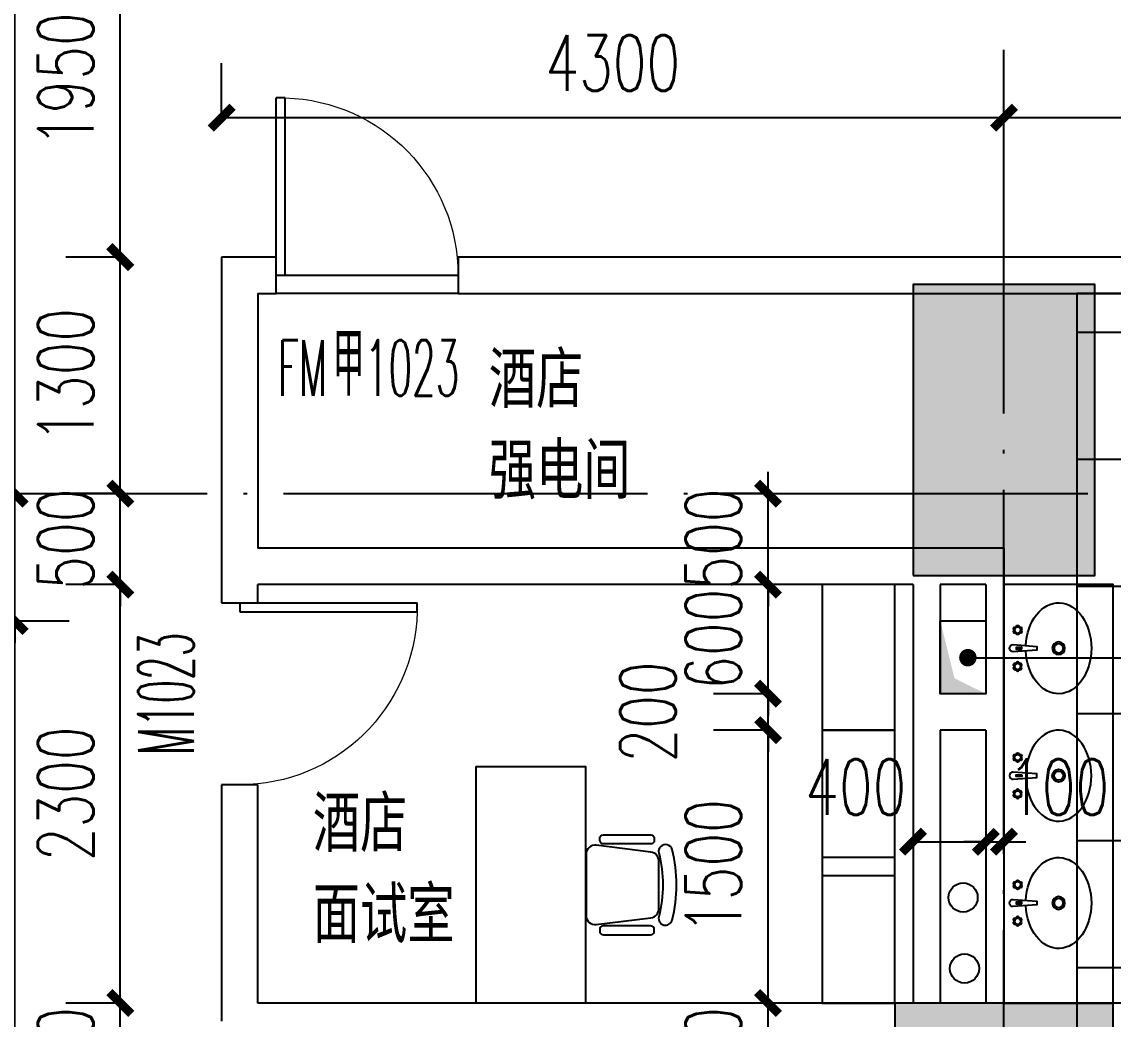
# Model space of a CAD drawing. Header units: millimetres. Extents: x 12325263 to 13848842, y -1463133 to 573208.
# Drawn here: x 12565999 to 12571997, y -888775 to -883294 of the extents above; entities that cross this region are included whole.
import ezdxf
from ezdxf.xclip import XClip

# ---------------------------------------------------------------- set-up
doc = ezdxf.new("R2010")
doc.units = ezdxf.units.MM
doc.header["$LTSCALE"] = 1000
doc.header["$XCLIPFRAME"] = 0
doc.linetypes.add('DOTE', pattern=[2.42, 2, -0.2, 0.02, -0.2])
for name, color, linetype in [('A-ANNO-DIMS', 83, 'Continuous'), ('A-ANNO-TEXT', 7, 'Continuous'), ('A-AXIS', 16, 'DOTE'), ('A-COLS', 6, 'Continuous'), ('A-WALL', 5, 'Continuous'), ('AXIS', 3, 'Continuous'), ('DOOR_FIRE', 1, 'Continuous'), ('DOOR_FIRE_TEXT', 7, 'Continuous'), ('fur202301', 252, 'Continuous'), ('PUB_DIM', 83, 'Continuous'), ('PUB_HATCH', 8, 'Continuous'), ('S-废水-LG', 40, 'Continuous'), ('S-通气-LG', 60, 'Continuous'), ('WALL', 5, 'Continuous'), ('WALL-SHATCH', 8, 'Continuous'), ('WINDOW', 4, 'Continuous'), ('WINDOW_TEXT', 7, 'Continuous'), ('公寓机动车库', 23, 'Continuous'), ('建筑-楼板开洞', 251, 'Continuous')]:
    doc.layers.add(name, color=color, linetype=linetype)
doc.styles.add('_TCH_DIM_T3', font='SIMPLEX.shx', dxfattribs={"width": 0.705882, "bigfont": 'GBCBIG.shx'})
doc.styles.add('_TCH_WINDOW', font='SIMPLEX', dxfattribs={"width": 0.7, "height": 3.5, "bigfont": 'GBCBIG'})
doc.styles.add('TITXV', font='', dxfattribs={"width": 0.7})
doc.styles.get('TITXV').set_extended_font_data('SimSun')
doc.dimstyles.new('_TCH_ARCH&&120', dxfattribs={"dimtxt": 306, "dimasz": 120, "dimexe": 300, "dimexo": 360, "dimgap": 147, "dimtad": 1, "dimdec": 0, "dimzin": 0, "dimdsep": 46, "dimtxsty": '_TCH_DIM_T3', "dimblk": 'ARCHTICK', "dimcen": 0.09, "dimclrt": 7, "dimazin": 2, "dimtfac": 1, "dimtdec": 0, "dimtix": 1, "dimtmove": 2, "dimatfit": 3, "dimfxl": 1, "dimfxlon": 1, "dimtolj": 1, "dimtzin": 0, "dimarcsym": 0})

# ---------------------------------------------------------------- blocks, each defined once
blk = doc.blocks.new('adgshg13-A$C7F010FC0')
at = {"layer": 'WALL-SHATCH'}
h = blk.add_hatch(color=256, dxfattribs=at)
h.dxf.hatch_style = 1
h.paths.add_polyline_path([(-60384.2, -16880.9), (-763.2, 197.5), (12587.6, -13153.3), (12587.6, -157996), (-162964.9, -188820.4), (-171262.4, -180522.9), (-171262.4, -31310.9), (-150707.2, -10755.7), (-131860.1, -7980.9), (-99162.4, -7980.9), (-99162.4, -4980.9), (-76620.4, -4980.9), (-70107.7, -16880.9)], flags=16)
h.paths.add_polyline_path([(-60091.2, -16380.9), (-646.9, 646.9), (12987.6, -12987.6), (12987.6, -158331.9), (-163100.6, -189250.4), (-171662.4, -180688.6), (-171662.4, -31145.2), (-150777.9, -10260.7), (-131896.7, -7480.9), (-99562.4, -7480.9), (-99562.4, -4580.9), (-76365.6, -4580.9), (-69907.5, -16380.9)])
blk = doc.blocks.new('A$C4C7A72D3')
at = {"layer": 'WALL', "color": 1}
blk.add_blockref('adgshg13-A$C7F010FC0', (210433, 205503.6), dxfattribs=at)
blk = doc.blocks.new('qlzw')
at = {"layer": 'A-AXIS'}
for p, q in [((12437966.8, 979489.8), (12437966.8, 1082089.8)), ((12404966.8, 995989.8), (12486866.8, 995989.8))]:
    blk.add_line(p, q, dxfattribs=at)
blk = doc.blocks.new('_FZH')
blk.add_lwpolyline([(-0.5, -0.5), (0.5, -0.5), (0.5, 0.5), (-0.5, 0.5)], close=True)
at = {"layer": 'PUB_HATCH'}
blk.add_solid([(-0.5, -0.5), (0.5, -0.5), (-0.5, 0.5), (0.5, 0.5)], dxfattribs=at)
blk = doc.blocks.new('asdfdsfds')
at = {"layer": 'A-COLS', "xscale": 1000, "yscale": 1600, "zscale": 1600}
blk.add_blockref('_FZH', (-32900, 350), dxfattribs=at)
at = {"layer": 'A-COLS', "xscale": 1200, "yscale": 1200, "zscale": 1200, "rotation": 270}
blk.add_blockref('_FZH', (-32900, -3400), dxfattribs=at)
blk = doc.blocks.new('A$C783A37B2')
at = {"layer": 'S-废水-LG'}
blk.add_circle((100688.4, 20111.2, 0), 80, dxfattribs=at)
at = {"layer": 'S-通气-LG'}
blk.add_circle((100680.3, 20501.2, 0), 80, dxfattribs=at)
blk = doc.blocks.new('asdgagasdgfg00-CM塔楼平面$0$洗手盆')
at = {"layer": 'fur202301'}
for points in [[(1882549.6, 311150.1), (1882559.6, 311020.1), (1882579.6, 311020.1), (1882589.6, 311150.1, 1)], [(1882461.7, 311101.4), (1882465.5, 311104.7, 0.099259), (1882473.7, 311104.7), (1882477.6, 311101.4, 0.101021), (1882486.2, 311106.4), (1882485.3, 311111.3, 0.099259), (1882489.4, 311118.4), (1882494.1, 311120.1, 0.101021), (1882494.1, 311130.1), (1882489.4, 311131.8, 0.099259), (1882485.3, 311138.9), (1882486.2, 311143.8, 0.101021), (1882477.6, 311148.8), (1882473.7, 311145.5, 0.099259), (1882465.5, 311145.5), (1882461.7, 311148.8, 0.101021), (1882453.1, 311143.8), (1882454, 311138.9, 0.099259), (1882449.9, 311131.8), (1882445.1, 311130.1, 0.101021), (1882445.1, 311120.1), (1882449.9, 311118.4, 0.099259), (1882454, 311111.3), (1882453.1, 311106.4, 0.101021)], [(1882677.6, 311101.4), (1882673.7, 311104.7, -0.099259), (1882665.5, 311104.7), (1882661.7, 311101.4, -0.101021), (1882653.1, 311106.4), (1882654, 311111.3, -0.099259), (1882649.9, 311118.4), (1882645.1, 311120.1, -0.101021), (1882645.1, 311130.1), (1882649.9, 311131.8, -0.099259), (1882654, 311138.9), (1882653.1, 311143.8, -0.101021), (1882661.7, 311148.8), (1882665.5, 311145.5, -0.099259), (1882673.7, 311145.5), (1882677.6, 311148.8, -0.101021), (1882686.2, 311143.8), (1882685.3, 311138.9, -0.099259), (1882689.4, 311131.8), (1882694.1, 311130.1, -0.101021), (1882694.1, 311120.1), (1882689.4, 311118.4, -0.099259), (1882685.3, 311111.3), (1882686.2, 311106.4, -0.101021)]]:
    blk.add_lwpolyline(points, format="xyb", close=True, dxfattribs=at)
at = {"layer": 'fur202301', "color": 8}
blk.add_lwpolyline([(1882574.1, 311102.6), (1882565.1, 311102.6), (1882565.1, 311132.6), (1882574.1, 311132.6)], close=True, dxfattribs=at)
for centre, radius in [((1882469.6, 311125.1), 16.7), ((1882669.6, 311125.1), 16.7), ((1882569.6, 310900.1), 25)]:
    blk.add_circle(centre, radius, dxfattribs=at)
at = {"layer": 'fur202301'}
blk.add_circle((1882569.6, 310900.1), 35, dxfattribs=at)
blk.add_ellipse((1882569.6, 310900.1), major_axis=(-250, 0), ratio=0.72, start_param=4.770789, end_param=10.937174, dxfattribs=at)
blk = doc.blocks.new('asdgagasdgfg办公椅9')
at = {"layer": 'fur202301'}
for points in [[(49162, 22959.3), (48976.9, 22774.2, -0.378242), (48910.8, 22770.1), (48672.2, 22955.7, -0.451123), (48667.5, 23030.5), (48905.6, 23268.6, -0.451123), (48980.5, 23264), (49166.1, 23025.3, -0.378242)], [(49232.1, 23064.7), (49225, 23057.7, -0.414214), (49196.7, 23057.7), (49012.9, 23241.5, -0.414214), (49012.9, 23269.8), (49019.9, 23276.9, -0.414214), (49048.2, 23276.9), (49232.1, 23093, -0.414214)], [(49193.2, 22990.5, -1), (49257.8, 22952.4, -0.127017), (48983.8, 22678.4, -1), (48945.7, 22743, 0.127017)], [(48871.4, 22704.1), (48878.5, 22711.2, 0.414214), (48878.5, 22739.5), (48694.7, 22923.3, 0.414214), (48666.4, 22923.3), (48659.3, 22916.3, 0.414214), (48659.3, 22888), (48843.2, 22704.1, 0.414214)]]:
    blk.add_lwpolyline(points, format="xyb", close=True, dxfattribs=at)
blk = doc.blocks.new('asdgagasdgfgjiaju')
at = {"layer": 'fur202301', "linetype": 'Continuous'}
blk.add_lwpolyline([(252356.1, 715595.2), (253156.1, 715595.2), (253156.1, 715195.2), (252356.1, 715195.2)], close=True, dxfattribs=at)
blk = doc.blocks.new('sdfgsdffhg')
at = {"layer": 'fur202301', "elevation": 0}
blk.add_lwpolyline([(-9687.1, -12330), (-9687.1, -14630), (-9087.1, -14630), (-9087.1, -12330)], close=True, dxfattribs=at)
at = {"layer": 'fur202301', "linetype": 'Continuous', "extrusion": (-2.17033e-40, 1.75382e-44, -1), "elevation": 0}
blk.add_lwpolyline([(12587.4, -14630.3), (12587.3, -13330), (11987.3, -13330), (11987.4, -14630.3)], close=True, dxfattribs=at)
at = {"layer": 'fur202301', "linetype": 'Continuous', "extrusion": (3.20322e-47, 2.17033e-40, -1), "rotation": 90.0000095579673}
for p in [(725882, -265485.6, 0), (725882, -266285.6, 0), (725882, -266986.3, 0)]:
    blk.add_blockref('asdgagasdgfgjiaju', p, dxfattribs=at)
at = {"layer": 'fur202301', "xscale": -1, "rotation": 90}
for p in [(301513, 1869889.6, 0), (301513, 1868489.6, 0)]:
    blk.add_blockref('asdgagasdgfg00-CM塔楼平面$0$洗手盆', p, dxfattribs=at)
at = {"layer": 'fur202301', "rotation": 89.99999994663914}
blk.add_blockref('asdgagasdgfg00-CM塔楼平面$0$洗手盆', (301513, -1895949.7, 0), dxfattribs=at)
at = {"layer": 'fur202301', "linetype": 'Continuous', "xscale": -0.9999999999999998, "zscale": -0.9999999999999998, "rotation": 134.9920653979507}
blk.add_blockref('asdgagasdgfg办公椅9', (-30105, 36888.7, 0), dxfattribs=at)
blk = doc.blocks.new('_ArchTick')
at = {"color": 0, "linetype": 'ByBlock', "const_width": 0.4}
blk.add_lwpolyline([(-0.5, -0.5), (0.5, 0.5)], dxfattribs=at)
blk = doc.blocks.new('*D4132')
at = {"layer": 'A-ANNO-DIMS', "color": 0, "lineweight": -2, "transparency": 16777216}
for p, q in [((12570100, -885886.8), (12570100, -885766.8)), ((12570101, -885886.8), (12569800, -885886.8)), ((12570100, -886386.8), (12570100, -885886.8)), ((12570101, -886386.8), (12569800, -886386.8)), ((12570100, -886386.8), (12570100, -886506.8))]:
    blk.add_line(p, q, dxfattribs=at)
at = {"layer": 'Defpoints', "color": 0, "transparency": 16777216}
for p in [(12570100, -885886.8), (12571046.8, -885886.8), (12571046.8, -886386.8)]:
    blk.add_point(p, dxfattribs=at)
at = {"layer": 'A-ANNO-DIMS', "color": 0, "lineweight": -2, "transparency": 16777216, "xscale": 120, "yscale": 120, "zscale": 120}
for p, rotation in [((12570100, -885886.8), 270), ((12570100, -886386.8), 90)]:
    blk.add_blockref('_ArchTick', p, dxfattribs=dict(at, rotation=rotation))
at = {"layer": 'A-ANNO-DIMS', "color": 7, "transparency": 16777216, "insert": (12569800, -886136.8), "char_height": 306, "attachment_point": 5, "rotation": 90, "style": '_TCH_DIM_T3'}
blk.add_mtext('\\A1;500', dxfattribs=at)
blk = doc.blocks.new('*D4133')
at = {"layer": 'A-ANNO-DIMS', "color": 0, "lineweight": -2, "transparency": 16777216}
for p, q in [((12570100, -886386.8), (12570100, -886266.8)), ((12570101, -886386.8), (12569800, -886386.8)), ((12570100, -886986.8), (12570100, -886386.8)), ((12570101, -886986.8), (12569800, -886986.8)), ((12570100, -886986.8), (12570100, -887106.8))]:
    blk.add_line(p, q, dxfattribs=at)
at = {"layer": 'Defpoints', "color": 0, "transparency": 16777216}
for p in [(12570100, -886386.8), (12571046.8, -886386.8), (12571046.8, -886986.8)]:
    blk.add_point(p, dxfattribs=at)
at = {"layer": 'A-ANNO-DIMS', "color": 0, "lineweight": -2, "transparency": 16777216, "xscale": 120, "yscale": 120, "zscale": 120}
for p, rotation in [((12570100, -886386.8), 270), ((12570100, -886986.8), 90)]:
    blk.add_blockref('_ArchTick', p, dxfattribs=dict(at, rotation=rotation))
at = {"layer": 'A-ANNO-DIMS', "color": 7, "transparency": 16777216, "insert": (12569800, -886686.8), "char_height": 306, "attachment_point": 5, "rotation": 90, "style": '_TCH_DIM_T3'}
blk.add_mtext('\\A1;600', dxfattribs=at)
blk = doc.blocks.new('*D4134')
at = {"layer": 'A-ANNO-DIMS', "color": 0, "lineweight": -2, "transparency": 16777216}
for p, q in [((12570100, -886986.8), (12570100, -886866.8)), ((12570101, -886986.8), (12569800, -886986.8)), ((12570100, -887186.8), (12570100, -886986.8)), ((12570101, -887186.8), (12569800, -887186.8)), ((12570100, -887186.8), (12570100, -887306.8))]:
    blk.add_line(p, q, dxfattribs=at)
at = {"layer": 'Defpoints', "color": 0, "transparency": 16777216}
for p in [(12570100, -886986.8), (12571046.8, -886986.8), (12571046.8, -887186.8)]:
    blk.add_point(p, dxfattribs=at)
at = {"layer": 'A-ANNO-DIMS', "color": 0, "lineweight": -2, "transparency": 16777216, "xscale": 120, "yscale": 120, "zscale": 120}
for p, rotation in [((12570100, -886986.8), 270), ((12570100, -887186.8), 90)]:
    blk.add_blockref('_ArchTick', p, dxfattribs=dict(at, rotation=rotation))
at = {"layer": 'A-ANNO-DIMS', "color": 7, "transparency": 16777216, "insert": (12569440, -887086.8), "char_height": 306, "attachment_point": 5, "rotation": 90, "style": '_TCH_DIM_T3'}
blk.add_mtext('\\A1;200', dxfattribs=at)
blk = doc.blocks.new('*D4135')
at = {"layer": 'A-ANNO-DIMS', "color": 0, "lineweight": -2, "transparency": 16777216}
for p, q in [((12570101, -887186.8), (12569800, -887186.8)), ((12570100, -888686.8), (12570100, -887186.8)), ((12570101, -888686.8), (12569800, -888686.8))]:
    blk.add_line(p, q, dxfattribs=at)
at = {"layer": 'Defpoints', "color": 0, "transparency": 16777216}
for p in [(12570100, -887186.8), (12571046.8, -887186.8), (12571046.8, -888686.8)]:
    blk.add_point(p, dxfattribs=at)
at = {"layer": 'A-ANNO-DIMS', "color": 0, "lineweight": -2, "transparency": 16777216, "xscale": 120, "yscale": 120, "zscale": 120}
for p, rotation in [((12570100, -887186.8), 90), ((12570100, -888686.8), 270)]:
    blk.add_blockref('_ArchTick', p, dxfattribs=dict(at, rotation=rotation))
at = {"layer": 'A-ANNO-DIMS', "color": 7, "transparency": 16777216, "insert": (12569800, -887936.8), "char_height": 306, "attachment_point": 5, "rotation": 90, "style": '_TCH_DIM_T3'}
blk.add_mtext('\\A1;1500', dxfattribs=at)
blk = doc.blocks.new('*D4136')
at = {"layer": 'A-ANNO-DIMS', "color": 0, "lineweight": -2, "transparency": 16777216}
for p, q in [((12570100, -888686.8), (12570100, -888566.8)), ((12570101, -888686.8), (12569800, -888686.8)), ((12570100, -889286.8), (12570100, -888686.8)), ((12570101, -889286.8), (12569800, -889286.8)), ((12570100, -889286.8), (12570100, -889406.8))]:
    blk.add_line(p, q, dxfattribs=at)
at = {"layer": 'Defpoints', "color": 0, "transparency": 16777216}
for p in [(12570100, -888686.8), (12571046.8, -888686.8), (12571046.8, -889286.8)]:
    blk.add_point(p, dxfattribs=at)
at = {"layer": 'A-ANNO-DIMS', "color": 0, "lineweight": -2, "transparency": 16777216, "xscale": 120, "yscale": 120, "zscale": 120}
for p, rotation in [((12570100, -888686.8), 270), ((12570100, -889286.8), 90)]:
    blk.add_blockref('_ArchTick', p, dxfattribs=dict(at, rotation=rotation))
at = {"layer": 'A-ANNO-DIMS', "color": 7, "transparency": 16777216, "insert": (12569800, -888986.8), "char_height": 306, "attachment_point": 5, "rotation": 90, "style": '_TCH_DIM_T3'}
blk.add_mtext('\\A1;600', dxfattribs=at)
blk = doc.blocks.new('*D4426')
at = {"layer": 'A-ANNO-DIMS', "color": 0, "lineweight": -2, "transparency": 16777216}
for p, q in [((12570896.8, -887799), (12570896.8, -888100)), ((12570896.8, -887800), (12571296.8, -887800)), ((12571296.8, -887799), (12571296.8, -888100))]:
    blk.add_line(p, q, dxfattribs=at)
at = {"layer": 'Defpoints', "color": 0, "transparency": 16777216}
for p in [(12570896.8, -886386.8), (12571296.8, -886386.8), (12571296.8, -887800)]:
    blk.add_point(p, dxfattribs=at)
at = {"layer": 'A-ANNO-DIMS', "color": 0, "lineweight": -2, "transparency": 16777216, "xscale": 120, "yscale": 120, "zscale": 120, "rotation": 180}
blk.add_blockref('_ArchTick', (12570896.8, -887800), dxfattribs=at)
at = {"layer": 'A-ANNO-DIMS', "color": 0, "lineweight": -2, "transparency": 16777216, "xscale": 120, "yscale": 120, "zscale": 120}
blk.add_blockref('_ArchTick', (12571296.8, -887800), dxfattribs=at)
at = {"layer": 'A-ANNO-DIMS', "color": 7, "transparency": 16777216, "insert": (12570582.4, -887500), "char_height": 306, "attachment_point": 5, "style": '_TCH_DIM_T3'}
blk.add_mtext('\\A1;400', dxfattribs=at)
blk = doc.blocks.new('*D4427')
at = {"layer": 'A-ANNO-DIMS', "color": 0, "lineweight": -2, "transparency": 16777216}
for p, q in [((12571296.8, -887800), (12571176.8, -887800)), ((12571296.8, -887799), (12571296.8, -888100)), ((12571296.8, -887800), (12571396.8, -887800)), ((12571396.8, -887799), (12571396.8, -888100)), ((12571396.8, -887800), (12571516.8, -887800))]:
    blk.add_line(p, q, dxfattribs=at)
at = {"layer": 'Defpoints', "color": 0, "transparency": 16777216}
for p in [(12571296.8, -886386.8), (12571396.8, -886386.8), (12571396.8, -887800)]:
    blk.add_point(p, dxfattribs=at)
at = {"layer": 'A-ANNO-DIMS', "color": 0, "lineweight": -2, "transparency": 16777216, "xscale": 120, "yscale": 120, "zscale": 120}
blk.add_blockref('_ArchTick', (12571296.8, -887800), dxfattribs=at)
at = {"layer": 'A-ANNO-DIMS', "color": 0, "lineweight": -2, "transparency": 16777216, "xscale": 120, "yscale": 120, "zscale": 120, "rotation": 180}
blk.add_blockref('_ArchTick', (12571396.8, -887800), dxfattribs=at)
at = {"layer": 'A-ANNO-DIMS', "color": 7, "transparency": 16777216, "insert": (12571696.8, -887500), "char_height": 306, "attachment_point": 5, "style": '_TCH_DIM_T3'}
blk.add_mtext('\\A1;100', dxfattribs=at)
blk = doc.blocks.new('*D4572')
at = {"layer": 'Defpoints', "color": 0, "transparency": 16777216}
for p in [(12571396.8, -883820), (12567096.8, -884586.8), (12571396.8, -884586.8)]:
    blk.add_point(p, dxfattribs=at)
at = {"layer": 'PUB_DIM', "color": 0, "lineweight": -2, "transparency": 16777216}
for p, q in [((12567096.8, -883821), (12567096.8, -883520)), ((12571396.8, -883821), (12571396.8, -883520)), ((12567096.8, -883820), (12571396.8, -883820))]:
    blk.add_line(p, q, dxfattribs=at)
at = {"layer": 'PUB_DIM', "color": 0, "lineweight": -2, "transparency": 16777216, "xscale": 120, "yscale": 120, "zscale": 120, "rotation": 180}
blk.add_blockref('_ArchTick', (12567096.8, -883820), dxfattribs=at)
at = {"layer": 'PUB_DIM', "color": 0, "lineweight": -2, "transparency": 16777216, "xscale": 120, "yscale": 120, "zscale": 120}
blk.add_blockref('_ArchTick', (12571396.8, -883820), dxfattribs=at)
at = {"layer": 'PUB_DIM', "color": 7, "transparency": 16777216, "insert": (12569246.8, -883520), "char_height": 306, "attachment_point": 5, "style": '_TCH_DIM_T3'}
blk.add_mtext('\\A1;4300', dxfattribs=at)
blk = doc.blocks.new('*D4573')
at = {"layer": 'Defpoints', "color": 0, "transparency": 16777216}
for p in [(12573396.8, -883820), (12571396.8, -884586.8), (12573396.8, -884586.8)]:
    blk.add_point(p, dxfattribs=at)
at = {"layer": 'PUB_DIM', "color": 0, "lineweight": -2, "transparency": 16777216}
for p, q in [((12571396.8, -883821), (12571396.8, -883520)), ((12573396.8, -883821), (12573396.8, -883520)), ((12571396.8, -883820), (12573396.8, -883820))]:
    blk.add_line(p, q, dxfattribs=at)
at = {"layer": 'PUB_DIM', "color": 0, "lineweight": -2, "transparency": 16777216, "xscale": 120, "yscale": 120, "zscale": 120, "rotation": 180}
blk.add_blockref('_ArchTick', (12571396.8, -883820), dxfattribs=at)
at = {"layer": 'PUB_DIM', "color": 0, "lineweight": -2, "transparency": 16777216, "xscale": 120, "yscale": 120, "zscale": 120}
blk.add_blockref('_ArchTick', (12573396.8, -883820), dxfattribs=at)
at = {"layer": 'PUB_DIM', "color": 7, "transparency": 16777216, "insert": (12572396.8, -883520), "char_height": 306, "attachment_point": 5, "style": '_TCH_DIM_T3'}
blk.add_mtext('\\A1;2000', dxfattribs=at)
blk = doc.blocks.new('*D4612')
at = {"layer": 'Defpoints', "color": 0, "transparency": 16777216}
for p in [(12564696.8, -880886.8), (12565960, -880886.8), (12564696.8, -885886.8)]:
    blk.add_point(p, dxfattribs=at)
at = {"layer": 'PUB_DIM', "color": 0, "lineweight": -2, "transparency": 16777216}
for p, q in [((12565959, -880886.8), (12566260, -880886.8)), ((12565960, -885886.8), (12565960, -880886.8)), ((12565959, -885886.8), (12566260, -885886.8))]:
    blk.add_line(p, q, dxfattribs=at)
at = {"layer": 'PUB_DIM', "color": 0, "lineweight": -2, "transparency": 16777216, "xscale": 120, "yscale": 120, "zscale": 120}
for p, rotation in [((12565960, -880886.8), 90), ((12565960, -885886.8), 270)]:
    blk.add_blockref('_ArchTick', p, dxfattribs=dict(at, rotation=rotation))
at = {"layer": 'PUB_DIM', "color": 7, "transparency": 16777216, "insert": (12565660, -883386.8), "char_height": 306, "attachment_point": 5, "rotation": 90, "style": '_TCH_DIM_T3'}
blk.add_mtext('\\A1;5000', dxfattribs=at)
blk = doc.blocks.new('*D4613')
at = {"layer": 'Defpoints', "color": 0, "transparency": 16777216}
for p in [(12564696.8, -885886.8), (12565960, -885886.8), (12564696.8, -886586.8)]:
    blk.add_point(p, dxfattribs=at)
at = {"layer": 'PUB_DIM', "color": 0, "lineweight": -2, "transparency": 16777216}
for p, q in [((12565960, -885886.8), (12565960, -885766.8)), ((12565959, -885886.8), (12566260, -885886.8)), ((12565960, -886586.8), (12565960, -885886.8)), ((12565959, -886586.8), (12566260, -886586.8)), ((12565960, -886586.8), (12565960, -886706.8))]:
    blk.add_line(p, q, dxfattribs=at)
at = {"layer": 'PUB_DIM', "color": 0, "lineweight": -2, "transparency": 16777216, "xscale": 120, "yscale": 120, "zscale": 120}
for p, rotation in [((12565960, -885886.8), 270), ((12565960, -886586.8), 90)]:
    blk.add_blockref('_ArchTick', p, dxfattribs=dict(at, rotation=rotation))
at = {"layer": 'PUB_DIM', "color": 7, "transparency": 16777216, "insert": (12565660, -886236.8), "char_height": 306, "attachment_point": 5, "rotation": 90, "style": '_TCH_DIM_T3'}
blk.add_mtext('\\A1;700', dxfattribs=at)
blk = doc.blocks.new('*D4614')
at = {"layer": 'Defpoints', "color": 0, "transparency": 16777216}
for p in [(12564696.8, -886586.8), (12565960, -886586.8), (12564696.8, -889286.8)]:
    blk.add_point(p, dxfattribs=at)
at = {"layer": 'PUB_DIM', "color": 0, "lineweight": -2, "transparency": 16777216}
for p, q in [((12565959, -886586.8), (12566260, -886586.8)), ((12565960, -889286.8), (12565960, -886586.8)), ((12565959, -889286.8), (12566260, -889286.8))]:
    blk.add_line(p, q, dxfattribs=at)
at = {"layer": 'PUB_DIM', "color": 0, "lineweight": -2, "transparency": 16777216, "xscale": 120, "yscale": 120, "zscale": 120}
for p, rotation in [((12565960, -886586.8), 90), ((12565960, -889286.8), 270)]:
    blk.add_blockref('_ArchTick', p, dxfattribs=dict(at, rotation=rotation))
at = {"layer": 'PUB_DIM', "color": 7, "transparency": 16777216, "insert": (12565660, -887936.8), "char_height": 306, "attachment_point": 5, "rotation": 90, "style": '_TCH_DIM_T3'}
blk.add_mtext('\\A1;2700', dxfattribs=at)
blk = doc.blocks.new('*D4640')
at = {"layer": 'Defpoints', "color": 0, "transparency": 16777216}
for p in [(12566540, -882636.8), (12567196.8, -882636.8), (12567196.8, -884586.8)]:
    blk.add_point(p, dxfattribs=at)
at = {"layer": 'PUB_DIM', "color": 0, "lineweight": -2, "transparency": 16777216}
for p, q in [((12566541, -882636.8), (12566240, -882636.8)), ((12566540, -884586.8), (12566540, -882636.8)), ((12566541, -884586.8), (12566240, -884586.8))]:
    blk.add_line(p, q, dxfattribs=at)
at = {"layer": 'PUB_DIM', "color": 0, "lineweight": -2, "transparency": 16777216, "xscale": 120, "yscale": 120, "zscale": 120}
for p, rotation in [((12566540, -882636.8), 90), ((12566540, -884586.8), 270)]:
    blk.add_blockref('_ArchTick', p, dxfattribs=dict(at, rotation=rotation))
at = {"layer": 'PUB_DIM', "color": 7, "transparency": 16777216, "insert": (12566240, -883611.8), "char_height": 306, "attachment_point": 5, "rotation": 90, "style": '_TCH_DIM_T3'}
blk.add_mtext('\\A1;1950', dxfattribs=at)
blk = doc.blocks.new('*D4641')
at = {"layer": 'Defpoints', "color": 0, "transparency": 16777216}
for p in [(12566540, -884586.8), (12567196.8, -884586.8), (12567196.8, -885886.8)]:
    blk.add_point(p, dxfattribs=at)
at = {"layer": 'PUB_DIM', "color": 0, "lineweight": -2, "transparency": 16777216}
for p, q in [((12566541, -884586.8), (12566240, -884586.8)), ((12566540, -885886.8), (12566540, -884586.8)), ((12566541, -885886.8), (12566240, -885886.8))]:
    blk.add_line(p, q, dxfattribs=at)
at = {"layer": 'PUB_DIM', "color": 0, "lineweight": -2, "transparency": 16777216, "xscale": 120, "yscale": 120, "zscale": 120}
for p, rotation in [((12566540, -884586.8), 90), ((12566540, -885886.8), 270)]:
    blk.add_blockref('_ArchTick', p, dxfattribs=dict(at, rotation=rotation))
at = {"layer": 'PUB_DIM', "color": 7, "transparency": 16777216, "insert": (12566240, -885236.8), "char_height": 306, "attachment_point": 5, "rotation": 90, "style": '_TCH_DIM_T3'}
blk.add_mtext('\\A1;1300', dxfattribs=at)
blk = doc.blocks.new('*D4642')
at = {"layer": 'Defpoints', "color": 0, "transparency": 16777216}
for p in [(12566540, -885886.8), (12567196.8, -885886.8), (12567196.8, -886386.8)]:
    blk.add_point(p, dxfattribs=at)
at = {"layer": 'PUB_DIM', "color": 0, "lineweight": -2, "transparency": 16777216}
for p, q in [((12566540, -885886.8), (12566540, -885766.8)), ((12566541, -885886.8), (12566240, -885886.8)), ((12566540, -886386.8), (12566540, -885886.8)), ((12566541, -886386.8), (12566240, -886386.8)), ((12566540, -886386.8), (12566540, -886506.8))]:
    blk.add_line(p, q, dxfattribs=at)
at = {"layer": 'PUB_DIM', "color": 0, "lineweight": -2, "transparency": 16777216, "xscale": 120, "yscale": 120, "zscale": 120}
for p, rotation in [((12566540, -885886.8), 270), ((12566540, -886386.8), 90)]:
    blk.add_blockref('_ArchTick', p, dxfattribs=dict(at, rotation=rotation))
at = {"layer": 'PUB_DIM', "color": 7, "transparency": 16777216, "insert": (12566240, -886136.8), "char_height": 306, "attachment_point": 5, "rotation": 90, "style": '_TCH_DIM_T3'}
blk.add_mtext('\\A1;500', dxfattribs=at)
blk = doc.blocks.new('*D4643')
at = {"layer": 'Defpoints', "color": 0, "transparency": 16777216}
for p in [(12566540, -886386.8), (12567196.8, -886386.8), (12567196.8, -888686.8)]:
    blk.add_point(p, dxfattribs=at)
at = {"layer": 'PUB_DIM', "color": 0, "lineweight": -2, "transparency": 16777216}
for p, q in [((12566541, -886386.8), (12566240, -886386.8)), ((12566540, -888686.8), (12566540, -886386.8)), ((12566541, -888686.8), (12566240, -888686.8))]:
    blk.add_line(p, q, dxfattribs=at)
at = {"layer": 'PUB_DIM', "color": 0, "lineweight": -2, "transparency": 16777216, "xscale": 120, "yscale": 120, "zscale": 120}
for p, rotation in [((12566540, -886386.8), 90), ((12566540, -888686.8), 270)]:
    blk.add_blockref('_ArchTick', p, dxfattribs=dict(at, rotation=rotation))
at = {"layer": 'PUB_DIM', "color": 7, "transparency": 16777216, "insert": (12566240, -887536.8), "char_height": 306, "attachment_point": 5, "rotation": 90, "style": '_TCH_DIM_T3'}
blk.add_mtext('\\A1;2300', dxfattribs=at)
blk = doc.blocks.new('*D4644')
at = {"layer": 'Defpoints', "color": 0, "transparency": 16777216}
for p in [(12566540, -888686.8), (12567196.8, -888686.8), (12567196.8, -889286.8)]:
    blk.add_point(p, dxfattribs=at)
at = {"layer": 'PUB_DIM', "color": 0, "lineweight": -2, "transparency": 16777216}
for p, q in [((12566540, -888686.8), (12566540, -888566.8)), ((12566541, -888686.8), (12566240, -888686.8)), ((12566540, -889286.8), (12566540, -888686.8)), ((12566541, -889286.8), (12566240, -889286.8)), ((12566540, -889286.8), (12566540, -889406.8))]:
    blk.add_line(p, q, dxfattribs=at)
at = {"layer": 'PUB_DIM', "color": 0, "lineweight": -2, "transparency": 16777216, "xscale": 120, "yscale": 120, "zscale": 120}
for p, rotation in [((12566540, -888686.8), 270), ((12566540, -889286.8), 90)]:
    blk.add_blockref('_ArchTick', p, dxfattribs=dict(at, rotation=rotation))
at = {"layer": 'PUB_DIM', "color": 7, "transparency": 16777216, "insert": (12566240, -888986.8), "char_height": 306, "attachment_point": 5, "rotation": 90, "style": '_TCH_DIM_T3'}
blk.add_mtext('\\A1;600', dxfattribs=at)
blk = doc.blocks.new('$DorLib2D$00000001')
for p, q in [((0.45, 0.975), (0.5, 0.975)), ((0.45, 0), (0.45, 0.975)), ((0.5, 0), (0.5, 0.975)), ((0.5, 0), (0.45, 0))]:
    blk.add_line(p, q)
at = {"lineweight": 13}
blk.add_arc((0.475, 0), 0.975, 91.46928, 180, dxfattribs=at)

msp = doc.modelspace()

# ---------------------------------------------------------------- block references
ref = msp.add_blockref('A$C4C7A72D3', (12385714.9, -906209.5), dxfattribs=dict(rotation=350.041249254255))
XClip(ref).set_block_clipping_path([(223442.8584877662, 85923.1187333744), (220542.7961432356, 85923.1422391906), (220542.8579492103, 89292.823275506), (211526.9150355905, 89292.8101311298), (210631.4331447985, 94392.8080583527), (206113.3685902953, 94392.8025418455), (206001.4315187763, 95030.3127344656), (204376.2826588508, 94744.9613686837), (203364.4570056833, 100506.9030052917), (197947.3947122637, 99555.7482674252), (192482.3428474721, 130679.4765393781), (190118.7804593667, 130264.4504016289), (191623.4071957469, 121695.6427078634), (177046.6486519482, 119136.2011700841), (175707.6223907359, 126760.8483765714), (173902.988371335, 128026.4039125028), (169528.3854461554, 127258.2903269802), (169070.0967394859, 129868.3614864857), (163308.2517458182, 128856.6693391807), (163766.52659606, 126246.6171700556), (159679.1795131005, 125528.9180921423), (170669.6888374612, 62935.797914044), (167222.1989369914, 62330.4650948944), (167939.7759490944, 58243.6808593175), (171386.9528796654, 58848.2912487988), (172857.0656793863, 50477.0032648193), (165962.5026008021, 49266.4230898353), (168037.7813034765, 37447.1796448426), (140649.9584970828, 32638.2390106404), (115387.9799239188, 28202.5781787895), (95598.7254695911, 140907.4332163476), (226939.476109907, 163968.8668500402), (240128.6952811591, 88852.8973128139)])

# ---------------------------------------------------------------- next in the draw order: hatches: boundary and pattern name
at = {"layer": '建筑-楼板开洞'}
h = msp.add_hatch(dxfattribs=at)
h.set_pattern_fill('ANGLE', color=256, scale=200)
h.set_pattern_definition([(0, (0, 0), (0, 698.5), [508, -190.5]), (90, (0, 0), (-698.5, 4e-14), [508, -190.5])])
h.paths.add_polyline_path([(12577996.8, -889286.8), (12577996.8, -884786.8), (12571796.8, -884786.8), (12571796.8, -889286.8)])
h = msp.add_hatch(color=256, dxfattribs=at)
h.dxf.hatch_style = 1
h.paths.add_polyline_path([(12571296.8, -886986.8), (12571046.8, -886986.8), (12571046.8, -886586.8), (12571124.4, -886901.3)])

# ---------------------------------------------------------------- next in the draw order: linework, layer by layer
at = {"layer": 'DOOR_FIRE'}
msp.add_lwpolyline([(12567396.8, -884686.8), (12568396.8, -884686.8), (12568396.8, -884786.8), (12567396.8, -884786.8)], close=True, dxfattribs=at)
at = {"layer": '公寓机动车库'}
msp.add_lwpolyline([(12577996.8, -889286.8), (12577996.8, -884786.8), (12571796.8, -884786.8), (12571796.8, -889286.8)], close=True, dxfattribs=at)
at = {"layer": '建筑-楼板开洞'}
msp.add_lwpolyline([(12571046.8, -886586.8), (12571296.8, -886586.8), (12571296.8, -886986.8), (12571046.8, -886986.8)], close=True, dxfattribs=at)

# ---------------------------------------------------------------- next in the draw order: block references
at = {"color": 2}
msp.add_blockref('qlzw', (133430, -1881876.5), dxfattribs=at)
for name, p in [('asdfdsfds', (12604296.8, -885886.8)), ('A$C783A37B2', (12470491.6, -908608, 0))]:
    msp.add_blockref(name, p)

# ---------------------------------------------------------------- next in the draw order: block references
msp.add_blockref('sdfgsdffhg', (12581083.9, -874056.8, 0))

# ---------------------------------------------------------------- next in the draw order: linework, layer by layer
at = {"layer": 'A-WALL'}
for p, q in [((12567096.8, -884586.8), (12567096.8, -886286.8)), ((12567396.8, -884586.8), (12567096.8, -884586.8)), ((12567396.8, -884786.8), (12567396.8, -884586.8)), ((12572096.8, -884586.8), (12568396.8, -884586.8)), ((12568396.8, -884586.8), (12568396.8, -884786.8)), ((12567296.8, -884786.8), (12567296.8, -886186.8)), ((12567296.8, -884786.8), (12567396.8, -884786.8)), ((12568396.8, -884786.8), (12572096.8, -884786.8)), ((12570996.8, -886186.8), (12567296.8, -886186.8)), ((12571396.8, -886186.8), (12570996.8, -886186.8)), ((12571396.8, -886186.8), (12571396.8, -887086.8)), ((12567096.8, -886286.8), (12567096.8, -886486.8)), ((12567296.8, -886486.8), (12567296.8, -886386.8)), ((12570896.8, -886386.8), (12567296.8, -886386.8)), ((12570896.8, -886386.8), (12570896.8, -887086.8)), ((12571296.8, -886386.8), (12571046.8, -886386.8)), ((12571046.8, -886386.8), (12571046.8, -886986.8)), ((12571296.8, -886386.8), (12571296.8, -886986.8)), ((12567096.8, -886486.8), (12567296.8, -886486.8)), ((12571296.8, -886986.8), (12571046.8, -886986.8)), ((12570896.8, -887086.8), (12570896.8, -888686.8)), ((12571396.8, -887086.8), (12571396.8, -888686.8)), ((12571296.8, -887186.8), (12571046.8, -887186.8)), ((12571046.8, -887186.8), (12571046.8, -888686.8)), ((12571296.8, -887186.8), (12571296.8, -888686.8)), ((12567296.8, -887486.8), (12567096.8, -887486.8)), ((12567096.8, -887486.8), (12567096.8, -888786.8)), ((12567296.8, -888686.8), (12567296.8, -887486.8)), ((12570896.8, -888686.8), (12567296.8, -888686.8)), ((12571296.8, -888686.8), (12571046.8, -888686.8)), ((12573056.8, -888686.8), (12571396.8, -888686.8))]:
    msp.add_line(p, q, dxfattribs=at)
at = {"layer": 'AXIS'}
for p, q in [((12571198.3, -886788.4), (12571856.8, -886788.4)), ((12571856.8, -886788.4), (12572599.3, -886788.4))]:
    msp.add_line(p, q, dxfattribs=at)
at = {"layer": 'AXIS', "const_width": 48}
msp.add_lwpolyline([(12571174.3, -886788.4, 1), (12571222.3, -886788.4, 1)], format="xyb", close=True, dxfattribs=at)

# ---------------------------------------------------------------- next in the draw order: block references
at = {"layer": 'DOOR_FIRE', "xscale": 1000, "yscale": -1000, "zscale": 200, "rotation": 180}
msp.add_blockref('$DorLib2D$00000001', (12567896.8, -884686.8), dxfattribs=at)
at = {"layer": 'WINDOW'}
ref = msp.add_blockref('$DorLib2D$00000001', (12567196.8, -886986.8), dxfattribs=dict(at, xscale=-1000, yscale=1000, zscale=200, rotation=270))
ref.add_attrib('A', 'M1023', (12566943.9, -887325.2), dxfattribs={"layer": 'WINDOW_TEXT', "height": 306, "rotation": 90, "style": '_TCH_WINDOW', "width": 0.494118})

# ---------------------------------------------------------------- next in the draw order: texts
at = {"layer": 'A-ANNO-TEXT', "style": 'TITXV', "width": 0.7}
for s, p in [('酒店', (12568565.6, -885386.8)), ('强电间', (12568565.6, -885886.8)), ('酒店', (12567598.2, -887827.2)), ('面试室', (12567598.2, -888327.2))]:
    msp.add_text(s, height=271.9, dxfattribs=at).set_placement(p)
at = {"layer": 'DOOR_FIRE_TEXT', "style": '_TCH_WINDOW'}
for s, height, width, p in [('甲', 347.2, 0.7, (12567707.5, -885349.1)), ('FM', 306, 0.494118, (12567405.1, -885349.1)), ('1023', 306, 0.494118, (12567884.5, -885349.1))]:
    msp.add_text(s, height=height, dxfattribs=dict(at, width=width)).set_placement(p)

# ---------------------------------------------------------------- next in the draw order: dimensions: what is measured, and where the dimension line sits
at = {"layer": 'A-ANNO-DIMS'}
for p1, p2, picture, middle in [((12571046.8, -886386.8), (12571046.8, -885886.8), '*D4132', (12569800, -886136.8)), ((12571046.8, -886986.8), (12571046.8, -886386.8), '*D4133', (12569800, -886686.8)), ((12571046.8, -888686.8), (12571046.8, -887186.8), '*D4135', (12569800, -887936.8)), ((12571046.8, -889286.8), (12571046.8, -888686.8), '*D4136', (12569800, -888986.8))]:
    dim = msp.add_aligned_dim(p1=p1, p2=p2, distance=946.8, dimstyle='_TCH_ARCH&&120', dxfattribs=at)
    dim.commit()
    dim.dimension.update_dxf_attribs({"geometry": picture, "text_midpoint": middle})
for base, p1, p2, angle, picture, middle in [((12571296.8, -887800), (12570896.8, -886386.8), (12571296.8, -886386.8), 360, '*D4426', (12570582.4, -887500)), ((12571396.8, -887800), (12571296.8, -886386.8), (12571396.8, -886386.8), 360, '*D4427', (12571696.8, -887500)), ((12570100, -886986.8), (12571046.8, -887186.8), (12571046.8, -886986.8), 90, '*D4134', (12569440, -887086.8))]:
    dim = msp.add_linear_dim(base=base, p1=p1, p2=p2, angle=angle, dimstyle='_TCH_ARCH&&120', dxfattribs=at)
    dim.commit()
    dim.dimension.update_dxf_attribs({"geometry": picture, "text_midpoint": middle, "dimtype": 129})
at = {"layer": 'PUB_DIM'}
for p1, p2, distance, picture, middle in [((12564696.8, -885886.8), (12564696.8, -880886.8), -1263.2, '*D4612', (12565660, -883386.8)), ((12567196.8, -884586.8), (12567196.8, -882636.8), 656.8, '*D4640', (12566240, -883611.8)), ((12567096.8, -884586.8), (12571396.8, -884586.8), 766.8, '*D4572', (12569246.8, -883520)), ((12571396.8, -884586.8), (12573396.8, -884586.8), 766.8, '*D4573', (12572396.8, -883520)), ((12567196.8, -885886.8), (12567196.8, -884586.8), 656.8, '*D4641', (12566240, -885236.8)), ((12564696.8, -886586.8), (12564696.8, -885886.8), -1263.2, '*D4613', (12565660, -886236.8)), ((12567196.8, -886386.8), (12567196.8, -885886.8), 656.8, '*D4642', (12566240, -886136.8)), ((12567196.8, -888686.8), (12567196.8, -886386.8), 656.8, '*D4643', (12566240, -887536.8)), ((12564696.8, -889286.8), (12564696.8, -886586.8), -1263.2, '*D4614', (12565660, -887936.8)), ((12567196.8, -889286.8), (12567196.8, -888686.8), 656.8, '*D4644', (12566240, -888986.8))]:
    dim = msp.add_aligned_dim(p1=p1, p2=p2, distance=distance, dimstyle='_TCH_ARCH&&120', dxfattribs=at)
    dim.commit()
    dim.dimension.update_dxf_attribs({"geometry": picture, "text_midpoint": middle})

doc.saveas('drawing.dxf')
